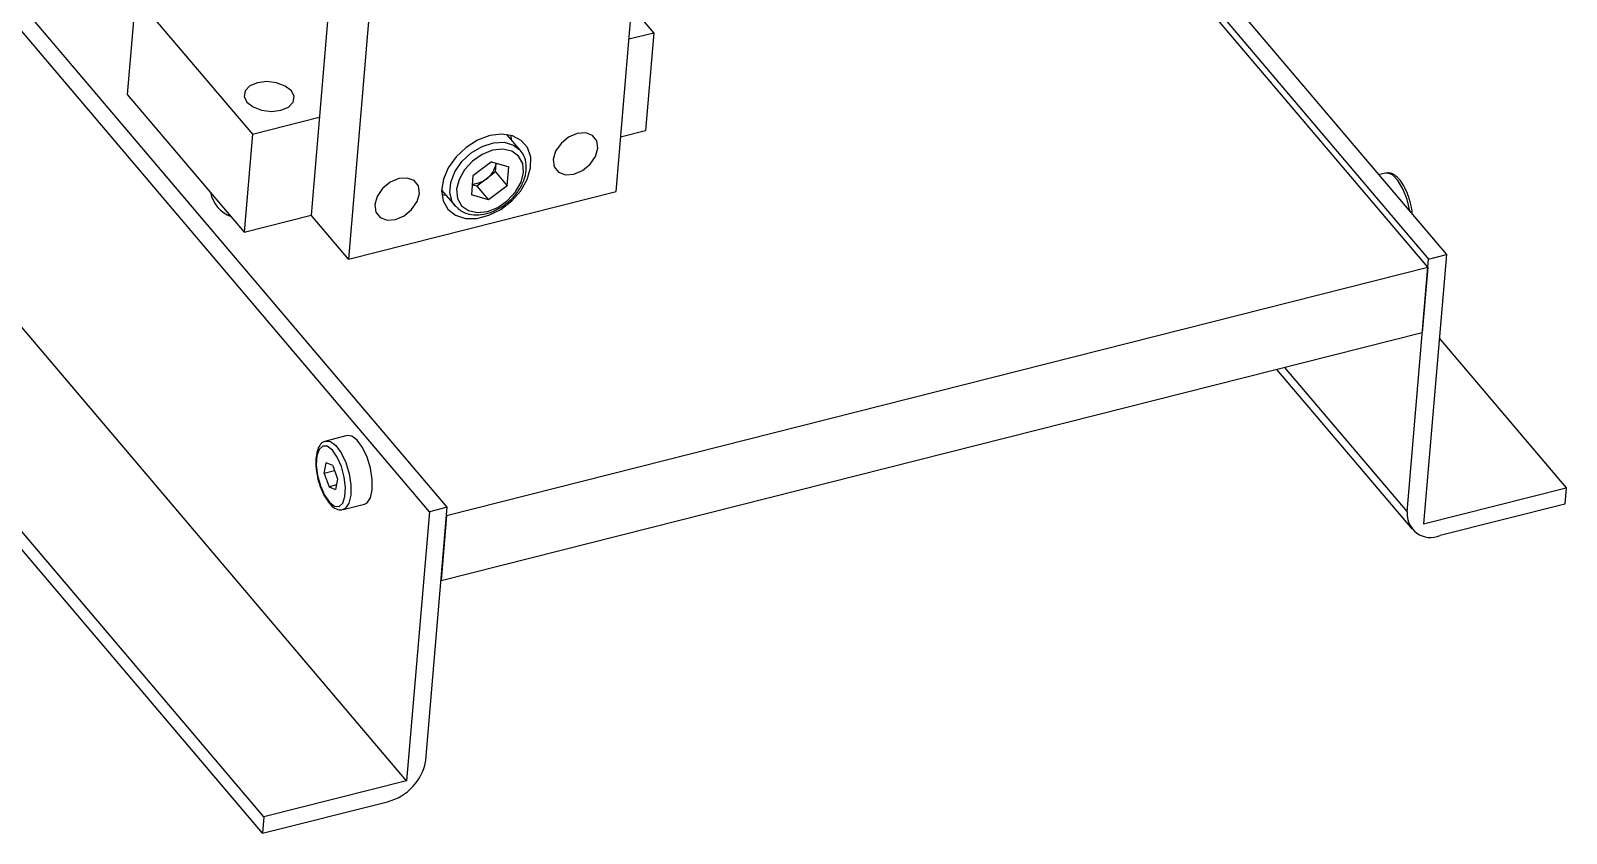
# Model space of a CAD drawing. Header units: millimetres. Extents: x 15 to 415, y 5 to 292.
# Drawn here: x 166.64 to 197.07, y 130.97 to 146.87 of the extents above; entities that cross this region are included whole.
import ezdxf

# ---------------------------------------------------------------- set-up
doc = ezdxf.new("R2010")
doc.units = ezdxf.units.MM
doc.layers.get('0').update_dxf_attribs({"lineweight": 5})

msp = doc.modelspace()

# ---------------------------------------------------------------- linework, layer by layer
at = {"color": 18, "linetype": 'Continuous', "lineweight": 25, "true_color": 0x000000}
for p, q in [((182.871, 155.849), (194.336, 142.342)), ((183.113, 156.07), (194.689, 142.431)), ((194.322, 142.18), (182.845, 155.703)), ((178.238, 143.681), (179.177, 154.776)), ((173.875, 153.436), (172.935, 142.341)), ((172.906, 151.622), (172.195, 143.213)), ((174.895, 137.428), (163.9, 150.382)), ((174.541, 137.339), (163.861, 149.922)), ((168.718, 147.545), (168.554, 145.606)), ((168.718, 147.545), (171.033, 144.817)), ((178.986, 146.827), (178.548, 147.344)), ((178.493, 146.703), (178.986, 146.827)), ((178.986, 146.827), (178.822, 144.889)), ((174.09, 132.007), (162.513, 145.646)), ((168.554, 145.606), (170.869, 142.878)), ((171.033, 144.817), (172.359, 145.152)), ((171.262, 131.293), (159.686, 144.932)), ((178.329, 144.764), (178.822, 144.889)), ((171.235, 130.97), (159.658, 144.609)), ((171.033, 144.817), (170.869, 142.878)), ((176.344, 144.497), (176.078, 144.81)), ((176.166, 144.708), (176.162, 144.793)), ((175.774, 144.268), (175.403, 143.99)), ((175.774, 144.268), (176.114, 144.17)), ((175.851, 144.068), (175.865, 144.241)), ((175.403, 143.99), (175.372, 143.615)), ((175.665, 143.929), (175.479, 143.79)), ((175.851, 144.068), (175.665, 143.929)), ((175.851, 144.068), (176.082, 143.795)), ((176.082, 143.795), (176.114, 144.17)), ((193.484, 144.046), (193.348, 144.011)), ((172.935, 142.341), (178.238, 143.681)), ((174.782, 143.71), (175.048, 143.397)), ((175.711, 143.518), (175.372, 143.615)), ((175.479, 143.79), (175.389, 143.817)), ((175.479, 143.79), (175.711, 143.518)), ((176.082, 143.795), (175.711, 143.518)), ((175.069, 143.375), (175.048, 143.397)), ((170.575, 143.225), (170.55, 143.216)), ((170.869, 142.878), (172.195, 143.213)), ((172.935, 142.341), (172.195, 143.213)), ((194.689, 142.431), (194.238, 137.1)), ((194.336, 142.342), (194.689, 142.431)), ((174.881, 137.266), (194.322, 142.18)), ((193.912, 137.334), (194.336, 142.342)), ((194.322, 142.18), (194.213, 140.888)), ((174.771, 135.974), (194.213, 140.888)), ((194.549, 140.779), (197.066, 137.815)), ((191.324, 140.158), (194.009, 136.995)), ((191.481, 140.197), (193.912, 137.334)), ((172.912, 138.846), (172.488, 138.739)), ((173.004, 138.836), (172.912, 138.846)), ((172.458, 138.099), (172.495, 138.31)), ((172.662, 138.151), (172.458, 138.099)), ((172.626, 138.253), (172.495, 138.31)), ((172.626, 138.253), (172.72, 137.986)), ((172.458, 138.099), (172.552, 137.832)), ((172.699, 137.869), (172.552, 137.832)), ((172.552, 137.832), (172.683, 137.776)), ((172.72, 137.986), (172.683, 137.776)), ((194.238, 137.1), (197.066, 137.815)), ((197.066, 137.815), (197.038, 137.491)), ((172.831, 137.382), (173.255, 137.489)), ((174.541, 137.339), (174.09, 132.007)), ((174.471, 132.42), (174.895, 137.428)), ((174.895, 137.428), (174.541, 137.339)), ((174.881, 137.266), (174.771, 135.974)), ((197.038, 137.491), (194.564, 136.866)), ((174.09, 132.007), (171.262, 131.293)), ((171.235, 130.97), (173.709, 131.595)), ((171.262, 131.293), (171.235, 130.97))]:
    msp.add_line(p, q, dxfattribs=at)
at = {"color": 18, "linetype": 'Continuous', "lineweight": 25, "true_color": 0x000000, "flags": 128}
for points in [[(171.134, 145.836), (170.982, 145.773), (170.889, 145.678), (170.869, 145.565), (170.924, 145.452), (171.046, 145.356), (171.217, 145.292), (171.41, 145.269), (171.597, 145.291), (171.748, 145.354), (171.842, 145.45), (171.862, 145.562), (171.807, 145.675), (171.685, 145.771), (171.514, 145.835), (171.321, 145.858), (171.134, 145.836)], [(177.47, 144.83), (177.298, 144.757), (177.148, 144.633), (177.041, 144.478), (176.994, 144.315), (177.015, 144.169), (177.099, 144.062), (177.235, 144.011), (177.402, 144.023), (177.573, 144.096), (177.724, 144.22), (177.831, 144.375), (177.878, 144.538), (177.857, 144.684), (177.773, 144.791), (177.637, 144.842), (177.47, 144.83)], [(175.737, 144.788), (175.496, 144.697), (175.268, 144.554), (175.069, 144.368), (174.915, 144.153), (174.817, 143.926), (174.782, 143.702), (174.813, 143.499), (174.907, 143.332), (175.058, 143.212), (175.254, 143.15), (175.48, 143.149), (175.721, 143.21), (175.958, 143.328), (176.173, 143.494), (176.351, 143.697), (176.478, 143.92), (176.546, 144.148), (176.548, 144.363), (176.485, 144.55), (176.361, 144.694), (176.186, 144.786), (175.973, 144.818), (175.737, 144.788)], [(175.048, 143.397), (174.994, 143.478), (174.945, 143.657), (174.962, 143.862), (175.045, 144.074), (175.185, 144.275), (175.371, 144.447), (175.586, 144.574), (175.81, 144.646), (176.025, 144.656), (176.21, 144.602), (176.341, 144.501)], [(176.405, 144.06), (176.389, 144.239), (176.309, 144.384), (176.174, 144.481), (175.996, 144.521), (175.794, 144.498), (175.587, 144.417), (175.395, 144.284), (175.237, 144.113), (175.128, 143.92), (175.08, 143.725), (175.096, 143.546), (175.176, 143.401), (175.312, 143.304), (175.489, 143.265), (175.691, 143.287), (175.899, 143.368), (176.091, 143.501), (176.249, 143.672), (176.357, 143.865), (176.405, 144.06)], [(173.935, 143.937), (173.764, 143.864), (173.613, 143.74), (173.506, 143.585), (173.459, 143.422), (173.48, 143.275), (173.565, 143.169), (173.701, 143.117), (173.867, 143.129), (174.039, 143.203), (174.189, 143.327), (174.296, 143.482), (174.343, 143.645), (174.322, 143.791), (174.238, 143.898), (174.102, 143.949), (173.935, 143.937)], [(193.967, 143.282), (193.964, 143.3), (193.911, 143.525), (193.83, 143.732), (193.73, 143.899), (193.623, 144.009), (193.519, 144.049), (193.484, 144.046)], [(174.786, 143.625), (174.865, 143.608), (174.87, 143.608)], [(172.486, 138.738), (172.58, 138.729), (172.687, 138.648), (172.792, 138.504), (172.882, 138.311), (172.948, 138.092), (172.983, 137.869), (172.982, 137.666), (172.947, 137.507), (172.881, 137.407), (172.829, 137.381)], [(173.255, 137.489), (173.305, 137.515), (173.371, 137.614), (173.407, 137.774), (173.407, 137.976), (173.372, 138.199), (173.306, 138.418), (173.216, 138.611), (173.112, 138.755), (173.004, 138.836)], [(172.518, 138.635), (172.426, 138.64), (172.354, 138.574), (172.31, 138.444), (172.299, 138.265), (172.324, 138.059), (172.38, 137.852), (172.462, 137.667), (172.559, 137.528), (172.659, 137.451), (172.751, 137.445), (172.824, 137.511), (172.868, 137.641), (172.878, 137.82), (172.854, 138.026), (172.797, 138.233), (172.716, 138.418), (172.619, 138.557), (172.518, 138.635)]]:
    msp.add_lwpolyline(points, dxfattribs=at)
at = {"color": 18, "linetype": 'Continuous', "lineweight": 25, "true_color": 0x000000}
for centre, radius, start, end in [((175.386, 144.328), 0.487, 305.0006, 349.7597), ((175.373, 144.301), 0.472, 271.9903, 308.1419), ((170.842, 143.794), 0.652, 191.7344, 248.9126), ((194.379, 137.296), 0.468, 175.4219, 293.311), ((173.46, 132.589), 1.025, 284.0779, 350.4861)]:
    msp.add_arc(centre, radius, start, end, dxfattribs=at)
for points, knots in [([(176.459, 144.106), (176.46, 144.142), (176.463, 144.242), (176.43, 144.383), (176.364, 144.464), (176.336, 144.498)], [0, 0, 0, 0, 0.241362, 0.680656, 1, 1, 1, 1]), ([(175.077, 143.377), (175.104, 143.348), (175.173, 143.28), (175.327, 143.226), (175.518, 143.211), (175.725, 143.252), (175.931, 143.343), (176.121, 143.479), (176.281, 143.651), (176.397, 143.845), (176.447, 144.001), (176.457, 144.087), (176.459, 144.106)], [0, 0, 0, 0, 0.0738375, 0.1804758, 0.288757, 0.3998262, 0.5125059, 0.6256027, 0.7389636, 0.8527871, 0.9672753, 1, 1, 1, 1]), ([(193.971, 143.474), (193.963, 143.506), (193.938, 143.606), (193.87, 143.758), (193.774, 143.913), (193.671, 144.01), (193.571, 144.059), (193.513, 144.046), (193.492, 144.041)], [0, 0, 0, 0, 0.097035, 0.30165, 0.508453, 0.721074, 0.89571, 1, 1, 1, 1]), ([(194.017, 143.223), (194.013, 143.271), (194.006, 143.355), (193.981, 143.439), (193.971, 143.474)], [0, 0, 0, 0, 0.582141, 1, 1, 1, 1]), ([(172.486, 138.732), (172.474, 138.73), (172.425, 138.724), (172.363, 138.655), (172.311, 138.544), (172.286, 138.387), (172.291, 138.193), (172.328, 137.986), (172.392, 137.787), (172.471, 137.617), (172.534, 137.54), (172.563, 137.505)], [0, 0, 0, 0, 0.037961, 0.143453, 0.252912, 0.379877, 0.50953, 0.63726, 0.764448, 0.892239, 1, 1, 1, 1]), ([(172.563, 137.505), (172.568, 137.497), (172.609, 137.441), (172.686, 137.396), (172.779, 137.364), (172.819, 137.383), (172.827, 137.387)], [0, 0, 0, 0, 0.077122, 0.547598, 0.91065, 1, 1, 1, 1])]:
    msp.add_open_spline(points, degree=3, knots=knots, dxfattribs=at)

doc.saveas('drawing.dxf')
